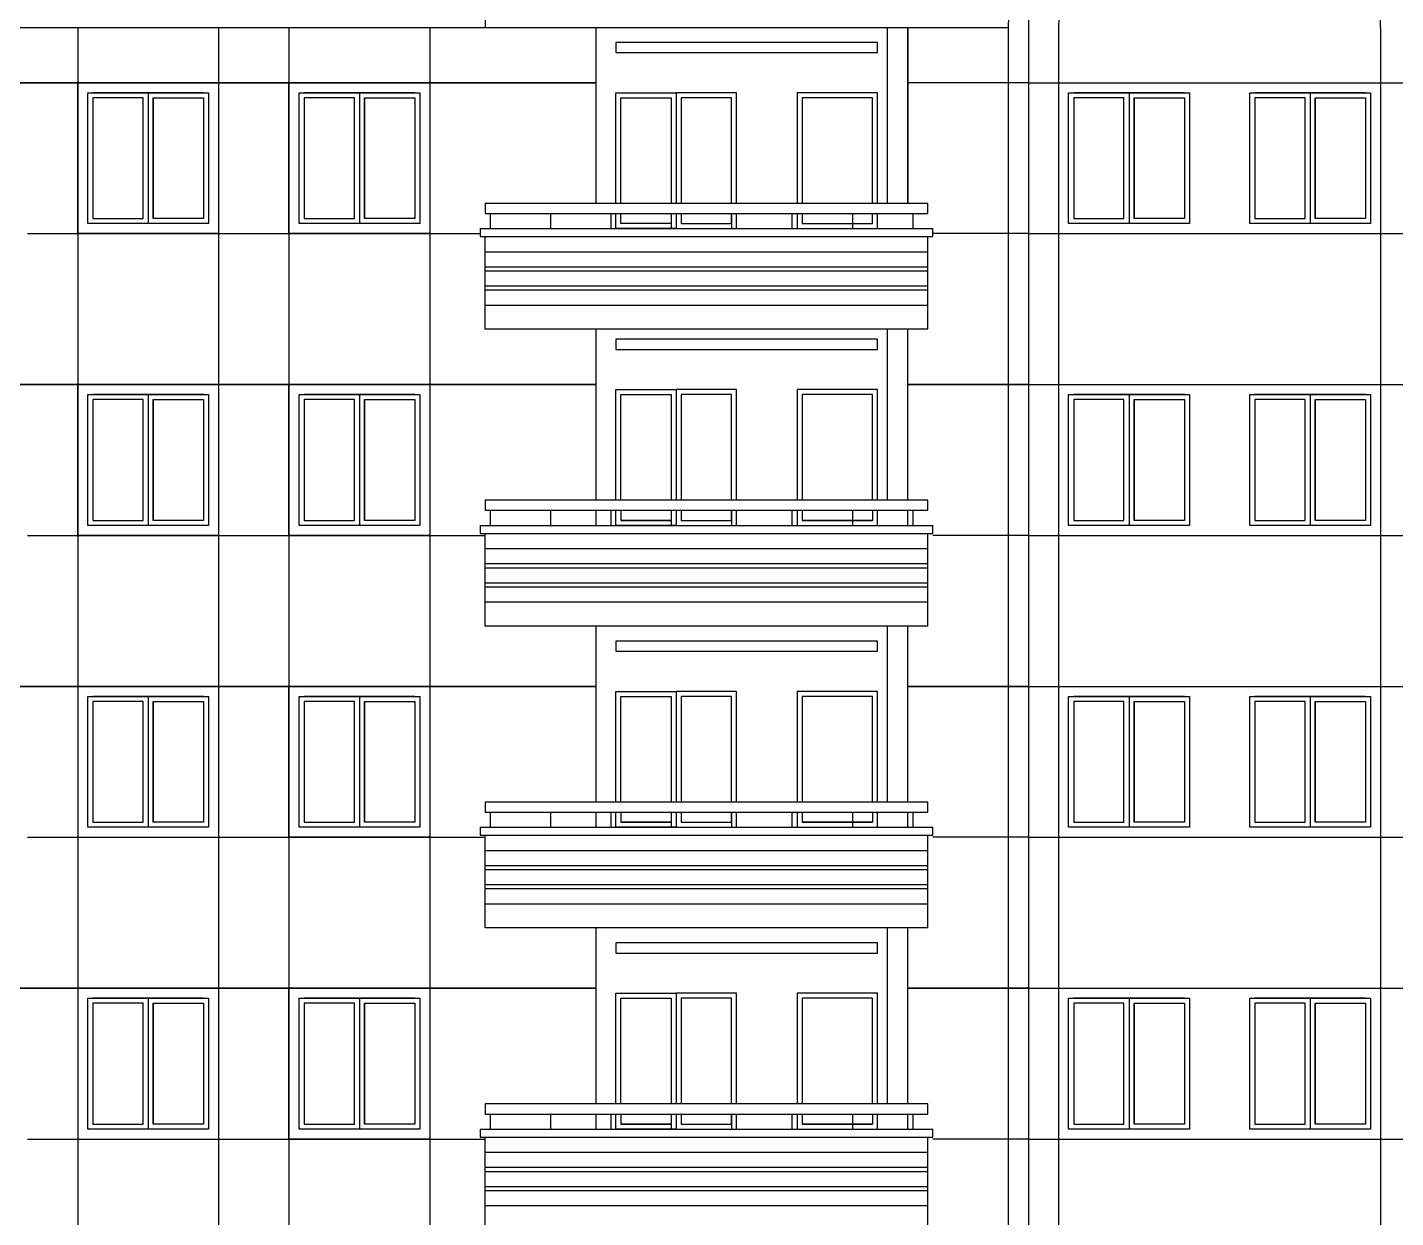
# Model space of a CAD drawing. Header units: millimetres. Extents: x 62416 to 146516, y -59332 to 68.
# Drawn here: x 93348 to 106948, y -25406 to -13576 of the extents above; entities that cross this region are included whole.
import ezdxf

# ---------------------------------------------------------------- set-up
doc = ezdxf.new("R2010")
doc.units = ezdxf.units.MM
doc.header["$LTSCALE"] = 200
doc.header["$MEASUREMENT"] = 0
doc.layers.add('DIM', color=4, linetype='CONTINUOUS')
doc.layers.add('MDUNG', color=3, linetype='CONTINUOUS')

msp = doc.modelspace()

# ---------------------------------------------------------------- linework, layer by layer
at = {"layer": 'DIM', "color": 4}
for p, q in [((99197.7, -13726.2), (99197.7, -13826.2)), ((101797.7, -13726.2), (99197.7, -13726.2)), ((101797.7, -13826.2), (101797.7, -13726.2)), ((99197.7, -13826.2), (101797.7, -13826.2)), ((99197.7, -15326.2), (99197.7, -14226.2)), ((99197.7, -14226.2), (99797.7, -14226.2)), ((99247.7, -15326.2), (99247.7, -14276.2)), ((99247.7, -14276.2), (99747.7, -14276.2)), ((99747.7, -14276.2), (99747.7, -15326.2)), ((99797.7, -14226.2), (99797.7, -15326.2)), ((100397.7, -14226.2), (99797.7, -14226.2)), ((99797.7, -14226.2), (99797.7, -15326.2)), ((100347.7, -14276.2), (99847.7, -14276.2)), ((99847.7, -14276.2), (99847.7, -15326.2)), ((100347.7, -15326.2), (100347.7, -14276.2)), ((100397.7, -15326.2), (100397.7, -14226.2)), ((101797.7, -14226.2), (100997.7, -14226.2)), ((100997.7, -14226.2), (100997.7, -15326.2)), ((101747.7, -14276.2), (101047.7, -14276.2)), ((101047.7, -14276.2), (101047.7, -15326.2)), ((101747.7, -15326.2), (101747.7, -14276.2)), ((101797.7, -15326.2), (101797.7, -14226.2)), ((102297.7, -15326.2), (97897.7, -15326.2)), ((97897.7, -15326.2), (97897.7, -15426.2)), ((102297.7, -15426.2), (102297.7, -15326.2)), ((97897.7, -15426.2), (102297.7, -15426.2)), ((97947.7, -15428.2), (97947.7, -15576.2)), ((98547.7, -15428.2), (98547.7, -15576.2)), ((99147.7, -15428.2), (99147.7, -15576.2)), ((99197.7, -15576.2), (99197.7, -15426.2)), ((99247.7, -15526.2), (99247.7, -15426.2)), ((99747.7, -15426.2), (99747.7, -15526.2)), ((99747.7, -15428.2), (99747.7, -15576.2)), ((99797.7, -15426.2), (99797.7, -15576.2)), ((99797.7, -15426.2), (99797.7, -15576.2)), ((99847.7, -15426.2), (99847.7, -15526.2)), ((100347.7, -15526.2), (100347.7, -15426.2)), ((100347.7, -15428.2), (100347.7, -15576.2)), ((100397.7, -15576.2), (100397.7, -15426.2)), ((100947.7, -15428.2), (100947.7, -15576.2)), ((100997.7, -15426.2), (100997.7, -15576.2)), ((101047.7, -15426.2), (101047.7, -15526.2)), ((101547.7, -15428.2), (101547.7, -15576.2)), ((101747.7, -15526.2), (101747.7, -15426.2)), ((101797.7, -15576.2), (101797.7, -15426.2)), ((102147.7, -15428.2), (102147.7, -15576.2)), ((97847.7, -15576.2), (102347.7, -15576.2)), ((97847.7, -15576.2), (97847.7, -15656.2)), ((99797.7, -15576.2), (99197.7, -15576.2)), ((99747.7, -15526.2), (99247.7, -15526.2)), ((99797.7, -15576.2), (100397.7, -15576.2)), ((99847.7, -15526.2), (100347.7, -15526.2)), ((100997.7, -15576.2), (101797.7, -15576.2)), ((101047.7, -15526.2), (101747.7, -15526.2)), ((102347.7, -15656.2), (102347.7, -15576.2)), ((97847.7, -15656.2), (102347.7, -15656.2)), ((97897.7, -16576.2), (97897.7, -15656.2)), ((102297.7, -16576.2), (102297.7, -15656.2)), ((97897.7, -15806.2), (102297.7, -15806.2)), ((97897.7, -15956.2), (102297.7, -15956.2)), ((97897.7, -15996.2), (102297.7, -15996.2)), ((97897.7, -16146.2), (102297.7, -16146.2)), ((97897.7, -16186.2), (102297.7, -16186.2)), ((97897.7, -16336.2), (102297.7, -16336.2)), ((102297.7, -16576.2), (97897.7, -16576.2)), ((99197.7, -16676.2), (99197.7, -16776.2)), ((101797.7, -16676.2), (99197.7, -16676.2)), ((101797.7, -16776.2), (101797.7, -16676.2)), ((99197.7, -16776.2), (101797.7, -16776.2)), ((99197.7, -18276.2), (99197.7, -17176.2)), ((99197.7, -17176.2), (99797.7, -17176.2)), ((99247.7, -18276.2), (99247.7, -17226.2)), ((99247.7, -17226.2), (99747.7, -17226.2)), ((99747.7, -17226.2), (99747.7, -18276.2)), ((100397.7, -17176.2), (99797.7, -17176.2)), ((99797.7, -17176.2), (99797.7, -18276.2)), ((99797.7, -17176.2), (99797.7, -18276.2)), ((100347.7, -17226.2), (99847.7, -17226.2)), ((99847.7, -17226.2), (99847.7, -18276.2)), ((100347.7, -18276.2), (100347.7, -17226.2)), ((100397.7, -18276.2), (100397.7, -17176.2)), ((101797.7, -17176.2), (100997.7, -17176.2)), ((100997.7, -17176.2), (100997.7, -18276.2)), ((101747.7, -17226.2), (101047.7, -17226.2)), ((101047.7, -17226.2), (101047.7, -18276.2)), ((101747.7, -18276.2), (101747.7, -17226.2)), ((101797.7, -18276.2), (101797.7, -17176.2)), ((102297.7, -18376.2), (102297.7, -18276.2)), ((97947.7, -18378.2), (97947.7, -18526.2)), ((98547.7, -18378.2), (98547.7, -18526.2)), ((98997.7, -18376.2), (98997.7, -18526.2)), ((99147.7, -18378.2), (99147.7, -18526.2)), ((99197.7, -18526.2), (99197.7, -18376.2)), ((99247.7, -18376.2), (99247.7, -18476.2)), ((99747.7, -18476.2), (99247.7, -18476.2)), ((99247.7, -18476.2), (99747.7, -18476.2)), ((99747.7, -18376.2), (99747.7, -18476.2)), ((99747.7, -18378.2), (99747.7, -18526.2)), ((99797.7, -18376.2), (99797.7, -18526.2)), ((99797.7, -18376.2), (99797.7, -18526.2)), ((99847.7, -18376.2), (99847.7, -18476.2)), ((99847.7, -18476.2), (100347.7, -18476.2)), ((100347.7, -18476.2), (100347.7, -18376.2)), ((100347.7, -18378.2), (100347.7, -18526.2)), ((100397.7, -18526.2), (100397.7, -18376.2)), ((100947.7, -18378.2), (100947.7, -18526.2)), ((100997.7, -18376.2), (100997.7, -18526.2)), ((101047.7, -18376.2), (101047.7, -18476.2)), ((101047.7, -18476.2), (101747.7, -18476.2)), ((101747.7, -18476.2), (101047.7, -18476.2)), ((101547.7, -18378.2), (101547.7, -18526.2)), ((101747.7, -18376.2), (101747.7, -18476.2)), ((101797.7, -18526.2), (101797.7, -18376.2)), ((102147.7, -18378.2), (102147.7, -18526.2)), ((97847.7, -18526.2), (102347.7, -18526.2)), ((97847.7, -18526.2), (97847.7, -18606.2)), ((97847.7, -18606.2), (102347.7, -18606.2)), ((97897.7, -19526.2), (97897.7, -18606.2)), ((99797.7, -18526.2), (99197.7, -18526.2)), ((99797.7, -18526.2), (100397.7, -18526.2)), ((100997.7, -18526.2), (101797.7, -18526.2)), ((102297.7, -19526.2), (102297.7, -18606.2)), ((102347.7, -18606.2), (102347.7, -18526.2)), ((97897.7, -18756.2), (102297.7, -18756.2)), ((97897.7, -18906.2), (102297.7, -18906.2)), ((97897.7, -18946.2), (102297.7, -18946.2)), ((97897.7, -19096.2), (102297.7, -19096.2)), ((97897.7, -19136.2), (102297.7, -19136.2)), ((97897.7, -19286.2), (102297.7, -19286.2)), ((102297.7, -19526.2), (97897.7, -19526.2)), ((102297.7, -21376.2), (102297.7, -21276.2)), ((97947.7, -21378.2), (97947.7, -21526.2)), ((98547.7, -21378.2), (98547.7, -21526.2)), ((98997.7, -21376.2), (98997.7, -21526.2)), ((99147.7, -21378.2), (99147.7, -21526.2)), ((99747.7, -21378.2), (99747.7, -21526.2)), ((100347.7, -21378.2), (100347.7, -21526.2)), ((100947.7, -21378.2), (100947.7, -21526.2)), ((101547.7, -21378.2), (101547.7, -21526.2)), ((102097.7, -21526.2), (102097.7, -21376.2)), ((102147.7, -21378.2), (102147.7, -21526.2)), ((97847.7, -21526.2), (102347.7, -21526.2)), ((97847.7, -21526.2), (97847.7, -21606.2)), ((97847.7, -21606.2), (102347.7, -21606.2)), ((97897.7, -22526.2), (97897.7, -21606.2)), ((102297.7, -22526.2), (102297.7, -21606.2)), ((102347.7, -21606.2), (102347.7, -21526.2)), ((97897.7, -21756.2), (102297.7, -21756.2)), ((97897.7, -21906.2), (102297.7, -21906.2)), ((97897.7, -21946.2), (102297.7, -21946.2)), ((97897.7, -22096.2), (102297.7, -22096.2)), ((97897.7, -22136.2), (102297.7, -22136.2)), ((97897.7, -22286.2), (102297.7, -22286.2)), ((102297.7, -22526.2), (97897.7, -22526.2)), ((102297.7, -24376.2), (102297.7, -24276.2)), ((97947.7, -24378.2), (97947.7, -24526.2)), ((98547.7, -24378.2), (98547.7, -24526.2)), ((98997.7, -24376.2), (98997.7, -24526.2)), ((99147.7, -24378.2), (99147.7, -24526.2)), ((99747.7, -24378.2), (99747.7, -24526.2)), ((100347.7, -24378.2), (100347.7, -24526.2)), ((100947.7, -24378.2), (100947.7, -24526.2)), ((101547.7, -24378.2), (101547.7, -24526.2)), ((102097.7, -24526.2), (102097.7, -24376.2)), ((102147.7, -24378.2), (102147.7, -24526.2)), ((97847.7, -24526.2), (102347.7, -24526.2)), ((97847.7, -24526.2), (97847.7, -24606.2)), ((97847.7, -24606.2), (102347.7, -24606.2)), ((97897.7, -25526.2), (97897.7, -24606.2)), ((102297.7, -25526.2), (102297.7, -24606.2)), ((102347.7, -24606.2), (102347.7, -24526.2)), ((97897.7, -24756.2), (102297.7, -24756.2)), ((97897.7, -24906.2), (102297.7, -24906.2)), ((97897.7, -24946.2), (102297.7, -24946.2)), ((97897.7, -25096.2), (102297.7, -25096.2)), ((97897.7, -25136.2), (102297.7, -25136.2)), ((97897.7, -25286.2), (102297.7, -25286.2))]:
    msp.add_line(p, q, dxfattribs=at)
at = {"layer": 'DIM', "color": 2, "linetype": 'Continuous'}
for p, q in [((95097.7, -14226.2), (93997.7, -14226.2)), ((94547.7, -14226.2), (94547.7, -15526.2)), ((94597.7, -14276.2), (94597.7, -15476.2)), ((97197.7, -14226.2), (96097.7, -14226.2)), ((96647.7, -14226.2), (96647.7, -15526.2)), ((96697.7, -14276.2), (96697.7, -15476.2)), ((104847.7, -14226.2), (103747.7, -14226.2)), ((104297.7, -14226.2), (104297.7, -15526.2)), ((104347.7, -14276.2), (104347.7, -15476.2)), ((106647.7, -14226.2), (105547.7, -14226.2)), ((106097.7, -14226.2), (106097.7, -15526.2)), ((106147.7, -14276.2), (106147.7, -15476.2)), ((95097.7, -17226.2), (93997.7, -17226.2)), ((94547.7, -17226.2), (94547.7, -18526.2)), ((97197.7, -17226.2), (96097.7, -17226.2)), ((96647.7, -17226.2), (96647.7, -18526.2)), ((104847.7, -17226.2), (103747.7, -17226.2)), ((104297.7, -17226.2), (104297.7, -18526.2)), ((106647.7, -17226.2), (105547.7, -17226.2)), ((106097.7, -17226.2), (106097.7, -18526.2)), ((94597.7, -17276.2), (94597.7, -18476.2)), ((96697.7, -17276.2), (96697.7, -18476.2)), ((104347.7, -17276.2), (104347.7, -18476.2)), ((106147.7, -17276.2), (106147.7, -18476.2)), ((95097.7, -20226.2), (93997.7, -20226.2)), ((94547.7, -20226.2), (94547.7, -21526.2)), ((97197.7, -20226.2), (96097.7, -20226.2)), ((96647.7, -20226.2), (96647.7, -21526.2)), ((104847.7, -20226.2), (103747.7, -20226.2)), ((104297.7, -20226.2), (104297.7, -21526.2)), ((106647.7, -20226.2), (105547.7, -20226.2)), ((106097.7, -20226.2), (106097.7, -21526.2)), ((94597.7, -20276.2), (94597.7, -21476.2)), ((96697.7, -20276.2), (96697.7, -21476.2)), ((104347.7, -20276.2), (104347.7, -21476.2)), ((106147.7, -20276.2), (106147.7, -21476.2)), ((95097.7, -23226.2), (93997.7, -23226.2)), ((94547.7, -23226.2), (94547.7, -24526.2)), ((97197.7, -23226.2), (96097.7, -23226.2)), ((96647.7, -23226.2), (96647.7, -24526.2)), ((104847.7, -23226.2), (103747.7, -23226.2)), ((104297.7, -23226.2), (104297.7, -24526.2)), ((106647.7, -23226.2), (105547.7, -23226.2)), ((106097.7, -23226.2), (106097.7, -24526.2)), ((94597.7, -23276.2), (94597.7, -24476.2)), ((96697.7, -23276.2), (96697.7, -24476.2)), ((104347.7, -23276.2), (104347.7, -24476.2)), ((106147.7, -23276.2), (106147.7, -24476.2))]:
    msp.add_line(p, q, dxfattribs=at)
for points in [[(93947.7, -14226.2), (95147.7, -14226.2), (95147.7, -15526.2), (93947.7, -15526.2)], [(93997.7, -14276.2), (93997.7, -15476.2), (94497.7, -15476.2), (94497.7, -14276.2)], [(95097.7, -14276.2), (95097.7, -15476.2), (94597.7, -15476.2), (94597.7, -14276.2)], [(96047.7, -14226.2), (97247.7, -14226.2), (97247.7, -15526.2), (96047.7, -15526.2)], [(96097.7, -14276.2), (96097.7, -15476.2), (96597.7, -15476.2), (96597.7, -14276.2)], [(97197.7, -14276.2), (97197.7, -15476.2), (96697.7, -15476.2), (96697.7, -14276.2)], [(103697.7, -14226.2), (104897.7, -14226.2), (104897.7, -15526.2), (103697.7, -15526.2)], [(103747.7, -14276.2), (103747.7, -15476.2), (104247.7, -15476.2), (104247.7, -14276.2)], [(104847.7, -14276.2), (104847.7, -15476.2), (104347.7, -15476.2), (104347.7, -14276.2)], [(105497.7, -14226.2), (106697.7, -14226.2), (106697.7, -15526.2), (105497.7, -15526.2)], [(105547.7, -14276.2), (105547.7, -15476.2), (106047.7, -15476.2), (106047.7, -14276.2)], [(106647.7, -14276.2), (106647.7, -15476.2), (106147.7, -15476.2), (106147.7, -14276.2)], [(93947.7, -17226.2), (95147.7, -17226.2), (95147.7, -18526.2), (93947.7, -18526.2)], [(96047.7, -17226.2), (97247.7, -17226.2), (97247.7, -18526.2), (96047.7, -18526.2)], [(103697.7, -17226.2), (104897.7, -17226.2), (104897.7, -18526.2), (103697.7, -18526.2)], [(105497.7, -17226.2), (106697.7, -17226.2), (106697.7, -18526.2), (105497.7, -18526.2)], [(93997.7, -17276.2), (93997.7, -18476.2), (94497.7, -18476.2), (94497.7, -17276.2)], [(95097.7, -17276.2), (95097.7, -18476.2), (94597.7, -18476.2), (94597.7, -17276.2)], [(96097.7, -17276.2), (96097.7, -18476.2), (96597.7, -18476.2), (96597.7, -17276.2)], [(97197.7, -17276.2), (97197.7, -18476.2), (96697.7, -18476.2), (96697.7, -17276.2)], [(103747.7, -17276.2), (103747.7, -18476.2), (104247.7, -18476.2), (104247.7, -17276.2)], [(104847.7, -17276.2), (104847.7, -18476.2), (104347.7, -18476.2), (104347.7, -17276.2)], [(105547.7, -17276.2), (105547.7, -18476.2), (106047.7, -18476.2), (106047.7, -17276.2)], [(106647.7, -17276.2), (106647.7, -18476.2), (106147.7, -18476.2), (106147.7, -17276.2)], [(93947.7, -20226.2), (95147.7, -20226.2), (95147.7, -21526.2), (93947.7, -21526.2)], [(96047.7, -20226.2), (97247.7, -20226.2), (97247.7, -21526.2), (96047.7, -21526.2)], [(103697.7, -20226.2), (104897.7, -20226.2), (104897.7, -21526.2), (103697.7, -21526.2)], [(105497.7, -20226.2), (106697.7, -20226.2), (106697.7, -21526.2), (105497.7, -21526.2)], [(93997.7, -20276.2), (93997.7, -21476.2), (94497.7, -21476.2), (94497.7, -20276.2)], [(95097.7, -20276.2), (95097.7, -21476.2), (94597.7, -21476.2), (94597.7, -20276.2)], [(96097.7, -20276.2), (96097.7, -21476.2), (96597.7, -21476.2), (96597.7, -20276.2)], [(97197.7, -20276.2), (97197.7, -21476.2), (96697.7, -21476.2), (96697.7, -20276.2)], [(103747.7, -20276.2), (103747.7, -21476.2), (104247.7, -21476.2), (104247.7, -20276.2)], [(104847.7, -20276.2), (104847.7, -21476.2), (104347.7, -21476.2), (104347.7, -20276.2)], [(105547.7, -20276.2), (105547.7, -21476.2), (106047.7, -21476.2), (106047.7, -20276.2)], [(106647.7, -20276.2), (106647.7, -21476.2), (106147.7, -21476.2), (106147.7, -20276.2)], [(93947.7, -23226.2), (95147.7, -23226.2), (95147.7, -24526.2), (93947.7, -24526.2)], [(96047.7, -23226.2), (97247.7, -23226.2), (97247.7, -24526.2), (96047.7, -24526.2)], [(103697.7, -23226.2), (104897.7, -23226.2), (104897.7, -24526.2), (103697.7, -24526.2)], [(105497.7, -23226.2), (106697.7, -23226.2), (106697.7, -24526.2), (105497.7, -24526.2)], [(93997.7, -23276.2), (93997.7, -24476.2), (94497.7, -24476.2), (94497.7, -23276.2)], [(95097.7, -23276.2), (95097.7, -24476.2), (94597.7, -24476.2), (94597.7, -23276.2)], [(96097.7, -23276.2), (96097.7, -24476.2), (96597.7, -24476.2), (96597.7, -23276.2)], [(97197.7, -23276.2), (97197.7, -24476.2), (96697.7, -24476.2), (96697.7, -23276.2)], [(103747.7, -23276.2), (103747.7, -24476.2), (104247.7, -24476.2), (104247.7, -23276.2)], [(104847.7, -23276.2), (104847.7, -24476.2), (104347.7, -24476.2), (104347.7, -23276.2)], [(105547.7, -23276.2), (105547.7, -24476.2), (106047.7, -24476.2), (106047.7, -23276.2)], [(106647.7, -23276.2), (106647.7, -24476.2), (106147.7, -24476.2), (106147.7, -23276.2)]]:
    msp.add_lwpolyline(points, close=True, dxfattribs=at)
at = {"layer": 'DIM', "color": 4}
for points in [[(102297.7, -18276.2), (97897.7, -18276.2), (97897.7, -18376.2), (102297.7, -18376.2)], [(99197.7, -21276.2), (99197.7, -20176.2), (99797.7, -20176.2), (99797.7, -21276.2)], [(99247.7, -21276.2), (99247.7, -20226.2), (99747.7, -20226.2), (99747.7, -21276.2)], [(100397.7, -21276.2), (100397.7, -20176.2), (99797.7, -20176.2), (99797.7, -21276.2)], [(100347.7, -21276.2), (100347.7, -20226.2), (99847.7, -20226.2), (99847.7, -21276.2)], [(101797.7, -21276.2), (101797.7, -20176.2), (100997.7, -20176.2), (100997.7, -21276.2)], [(101747.7, -21276.2), (101747.7, -20226.2), (101047.7, -20226.2), (101047.7, -21276.2)], [(102297.7, -21276.2), (97897.7, -21276.2), (97897.7, -21376.2), (102297.7, -21376.2)], [(99797.7, -21376.2), (99797.7, -21526.2), (99197.7, -21526.2)], [(99197.7, -21526.2), (99197.7, -21376.2)], [(99247.7, -21376.2), (99247.7, -21476.2), (99747.7, -21476.2)], [(99747.7, -21376.2), (99747.7, -21476.2), (99247.7, -21476.2)], [(99797.7, -21376.2), (99797.7, -21526.2), (100397.7, -21526.2)], [(99847.7, -21376.2), (99847.7, -21476.2), (100347.7, -21476.2)], [(100347.7, -21476.2), (100347.7, -21376.2)], [(100397.7, -21526.2), (100397.7, -21376.2)], [(100997.7, -21376.2), (100997.7, -21526.2), (101797.7, -21526.2)], [(101747.7, -21376.2), (101747.7, -21476.2), (101047.7, -21476.2)], [(101047.7, -21376.2), (101047.7, -21476.2), (101747.7, -21476.2)], [(101797.7, -21526.2), (101797.7, -21376.2)], [(99197.7, -24276.2), (99197.7, -23176.2), (99797.7, -23176.2), (99797.7, -24276.2)], [(99247.7, -24276.2), (99247.7, -23226.2), (99747.7, -23226.2), (99747.7, -24276.2)], [(100397.7, -24276.2), (100397.7, -23176.2), (99797.7, -23176.2), (99797.7, -24276.2)], [(100347.7, -24276.2), (100347.7, -23226.2), (99847.7, -23226.2), (99847.7, -24276.2)], [(101797.7, -24276.2), (101797.7, -23176.2), (100997.7, -23176.2), (100997.7, -24276.2)], [(101747.7, -24276.2), (101747.7, -23226.2), (101047.7, -23226.2), (101047.7, -24276.2)], [(102297.7, -24276.2), (97897.7, -24276.2), (97897.7, -24376.2), (102297.7, -24376.2)], [(99797.7, -24376.2), (99797.7, -24526.2), (99197.7, -24526.2)], [(99197.7, -24526.2), (99197.7, -24376.2)], [(99247.7, -24376.2), (99247.7, -24476.2), (99747.7, -24476.2)], [(99747.7, -24376.2), (99747.7, -24476.2), (99247.7, -24476.2)], [(99797.7, -24376.2), (99797.7, -24526.2), (100397.7, -24526.2)], [(99847.7, -24376.2), (99847.7, -24476.2), (100347.7, -24476.2)], [(100347.7, -24476.2), (100347.7, -24376.2)], [(100397.7, -24526.2), (100397.7, -24376.2)], [(100997.7, -24376.2), (100997.7, -24526.2), (101797.7, -24526.2)], [(101747.7, -24376.2), (101747.7, -24476.2), (101047.7, -24476.2)], [(101047.7, -24376.2), (101047.7, -24476.2), (101747.7, -24476.2)], [(101797.7, -24526.2), (101797.7, -24376.2)]]:
    msp.add_lwpolyline(points, dxfattribs=at)
for points in [[(99197.7, -19676.2), (99197.7, -19776.2), (101797.7, -19776.2), (101797.7, -19676.2)], [(99197.7, -22676.2), (99197.7, -22776.2), (101797.7, -22776.2), (101797.7, -22676.2)]]:
    msp.add_lwpolyline(points, close=True, dxfattribs=at)
at = {"layer": 'MDUNG', "color": 3}
for p, q in [((97897.7, -12376.2), (97897.7, -13576.2)), ((88097.7, -13576.2), (103097.7, -13576.2)), ((93847.7, -13576.2), (93847.7, -45076.2)), ((95247.7, -13576.2), (95247.7, -45076.2)), ((95947.7, -13576.2), (95947.7, -45076.2)), ((97347.7, -13576.2), (97347.7, -45076.2)), ((98997.7, -13576.2), (98997.7, -15326.2)), ((101897.7, -15326.2), (101897.7, -13576.2)), ((102097.7, -13576.2), (102097.7, -15326.2)), ((103097.7, -13576.2), (103097.7, -16726.2)), ((103297.7, -13576.2), (103297.7, -16726.2)), ((103297.7, -13576.2), (103297.7, -16726.2)), ((103597.7, -13576.2), (103597.7, -14126.2)), ((106797.7, -13576.2), (106797.7, -14126.2)), ((92197.7, -14126.2), (98997.7, -14126.2)), ((98997.7, -14126.2), (92197.7, -14126.2)), ((92197.7, -14126.2), (98997.7, -14126.2)), ((103297.7, -14126.2), (102097.7, -14126.2)), ((103297.7, -14126.2), (107097.7, -14126.2)), ((103597.7, -14126.2), (103597.7, -40863.3)), ((106797.7, -14126.2), (106797.7, -40863.3)), ((93347.7, -15626.2), (97847.7, -15626.2)), ((103297.7, -15626.2), (102347.7, -15626.2)), ((103297.7, -15626.2), (102347.7, -15626.2)), ((103297.7, -15626.2), (107097.7, -15626.2)), ((98997.7, -16576.2), (98997.7, -18276.2)), ((101897.7, -18276.2), (101897.7, -16576.2)), ((103097.7, -16576.2), (103097.7, -19726.2)), ((103297.7, -16576.2), (103297.7, -19726.2)), ((103297.7, -16576.2), (103297.7, -19726.2)), ((98997.7, -17126.2), (92197.7, -17126.2)), ((92197.7, -17126.2), (98997.7, -17126.2)), ((95497.7, -17126.2), (98997.7, -17126.2)), ((103297.7, -17126.2), (102097.7, -17126.2)), ((102097.7, -17126.2), (103297.7, -17126.2)), ((103297.7, -17126.2), (107097.7, -17126.2)), ((93347.7, -18626.2), (97897.7, -18626.2)), ((93556.8, -18626.2), (97897.7, -18626.2)), ((103297.7, -18626.2), (102347.7, -18626.2)), ((103297.7, -18626.2), (107097.7, -18626.2)), ((98997.7, -19526.2), (98997.7, -21276.2)), ((101897.7, -21276.2), (101897.7, -19526.2)), ((103097.7, -19576.2), (103097.7, -22726.2)), ((103297.7, -19576.2), (103297.7, -22726.2)), ((103297.7, -19576.2), (103297.7, -22726.2)), ((98997.7, -20126.2), (92197.7, -20126.2)), ((92197.7, -20126.2), (98997.7, -20126.2)), ((95497.7, -20126.2), (98997.7, -20126.2)), ((103297.7, -20126.2), (102097.7, -20126.2)), ((102097.7, -20126.2), (103297.7, -20126.2)), ((103297.7, -20126.2), (107097.7, -20126.2)), ((93347.7, -21626.2), (97897.7, -21626.2)), ((93556.8, -21626.2), (97897.7, -21626.2)), ((103297.7, -21626.2), (102347.7, -21626.2)), ((103297.7, -21626.2), (107097.7, -21626.2)), ((98997.7, -22526.2), (98997.7, -24276.2)), ((101897.7, -24276.2), (101897.7, -22526.2)), ((103097.7, -22576.2), (103097.7, -25726.2)), ((103297.7, -22576.2), (103297.7, -25726.2)), ((103297.7, -22576.2), (103297.7, -25726.2)), ((98997.7, -23126.2), (92197.7, -23126.2)), ((92197.7, -23126.2), (98997.7, -23126.2)), ((95497.7, -23126.2), (98997.7, -23126.2)), ((103297.7, -23126.2), (102097.7, -23126.2)), ((102097.7, -23126.2), (103297.7, -23126.2)), ((103297.7, -23126.2), (107097.7, -23126.2)), ((93347.7, -24626.2), (97897.7, -24626.2)), ((93556.8, -24626.2), (97897.7, -24626.2)), ((103297.7, -24626.2), (102347.7, -24626.2)), ((103297.7, -24626.2), (107097.7, -24626.2))]:
    msp.add_line(p, q, dxfattribs=at)
at = {"layer": 'MDUNG'}
for p, q in [((102097.7, -15326.2), (102097.7, -13576.2)), ((102097.7, -18276.2), (102097.7, -16576.2)), ((102097.7, -18526.2), (102097.7, -18376.2)), ((102097.7, -21276.2), (102097.7, -19526.2)), ((102097.7, -24276.2), (102097.7, -22526.2))]:
    msp.add_line(p, q, dxfattribs=at)
at = {"layer": 'MDUNG', "color": 3, "linetype": 'Continuous'}
for p, q in [((93847.7, -14126.2), (95247.7, -14126.2)), ((93847.7, -15626.2), (93847.7, -14126.2)), ((95247.7, -14126.2), (95247.7, -15626.2)), ((95247.7, -15626.2), (93847.7, -15626.2)), ((93847.7, -17126.2), (95247.7, -17126.2)), ((93847.7, -18626.2), (93847.7, -17126.2)), ((95247.7, -17126.2), (95247.7, -18626.2)), ((95247.7, -18626.2), (93847.7, -18626.2))]:
    msp.add_line(p, q, dxfattribs=at)
at = {"layer": 'MDUNG', "color": 3}
for points in [[(95947.7, -14126.2), (97347.7, -14126.2), (97347.7, -15626.2), (95947.7, -15626.2)], [(95947.7, -17126.2), (97347.7, -17126.2), (97347.7, -18626.2), (95947.7, -18626.2)], [(95947.7, -20126.2), (97347.7, -20126.2), (97347.7, -21626.2), (95947.7, -21626.2)], [(95947.7, -23126.2), (97347.7, -23126.2), (97347.7, -24626.2), (95947.7, -24626.2)]]:
    msp.add_lwpolyline(points, close=True, dxfattribs=at)
for radius in [2100, 1900, 1600]:
    msp.add_arc((105197.7, -13576.2), radius, 0, 180, dxfattribs=at)

doc.saveas('drawing.dxf')
